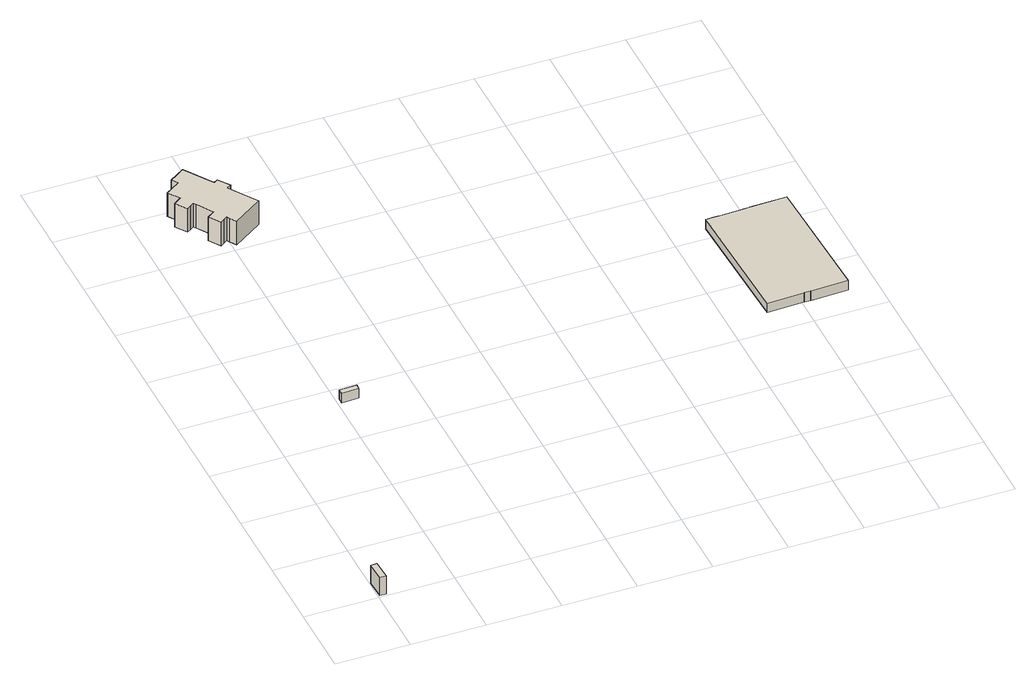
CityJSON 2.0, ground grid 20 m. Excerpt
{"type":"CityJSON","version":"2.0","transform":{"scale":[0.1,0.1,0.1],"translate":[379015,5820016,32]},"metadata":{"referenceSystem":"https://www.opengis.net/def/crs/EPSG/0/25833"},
"CityObjects":{
"building1":{"type":"Building","attributes":{"Gemeindeschluessel":"11000005","BezugspunktDach":"2200","function":"51009_1610","measuredHeight":5.58,"storeysAboveGround":0},"address":[{"country":"Germany","locality":"Berlin"}],"geometry":[{"type":"Solid","lod":"1","boundaries":[[[[0,1,2,3]],[[4,5,6,7]],[[4,7,3,2]],[[5,4,2,1]],[[6,5,1,0]],[[7,6,0,3]]]]}]},
"building2":{"type":"Building","attributes":{"Gemeindeschluessel":"11000005","BezugspunktDach":"2200","function":"31001_2511","measuredHeight":2.86,"storeysAboveGround":1},"address":[{"country":"Germany","locality":"Berlin","thoroughfareNumber":"193 (9)","thoroughfareName":"Havelchaussee"}],"geometry":[{"type":"Solid","lod":"1","boundaries":[[[[8,9,10,11]],[[12,13,14,15]],[[12,15,11,10]],[[13,12,10,9]],[[14,13,9,8]],[[15,14,8,11]]]]}]},
"building3":{"type":"Building","attributes":{"Gemeindeschluessel":"11000005","BezugspunktDach":"2200","function":"31001_1010","measuredHeight":7.35,"storeysAboveGround":2},"address":[{"country":"Germany","locality":"Berlin","thoroughfareNumber":"195","thoroughfareName":"Havelchaussee"}],"geometry":[{"type":"Solid","lod":"1","boundaries":[[[[16,17,18,19,20,21,22,23,24,25,26,27,28,29,30,31,32,33,34,35,36,37]],[[38,39,40,41,42,43,44,45,46,47,48,49,50,51,52,53,54,55,56,57,58,59]],[[38,59,37,36]],[[39,38,36,35]],[[40,39,35,34]],[[41,40,34,33]],[[42,41,33,32]],[[43,42,32,31]],[[44,43,31,30]],[[45,44,30,29]],[[46,45,29,28]],[[47,46,28,27]],[[48,47,27,26]],[[49,48,26,25]],[[50,49,25,24]],[[51,50,24,23]],[[52,51,23,22]],[[53,52,22,21]],[[54,53,21,20]],[[55,54,20,19]],[[56,55,19,18]],[[57,56,18,17]],[[58,57,17,16]],[[59,58,16,37]]]]}]},
"building4":{"type":"Building","attributes":{"Gemeindeschluessel":"11000005","BezugspunktDach":"2200","function":"31001_2140","measuredHeight":2.92,"storeysAboveGround":1},"address":[{"country":"Germany","locality":"Berlin","thoroughfareNumber":"193 (8)","thoroughfareName":"Havelchaussee"}],"geometry":[{"type":"Solid","lod":"1","boundaries":[[[[60,61,62,63,64,65,66,67,68,69,70,71,72,73,74,75]],[[76,77,78,79,80,81,82,83,84,85,86,87,88,89,90,91]],[[76,91,75,74]],[[77,76,74,73]],[[78,77,73,72]],[[79,78,72,71]],[[80,79,71,70]],[[81,80,70,69]],[[82,81,69,68]],[[83,82,68,67]],[[84,83,67,66]],[[85,84,66,65]],[[86,85,65,64]],[[87,86,64,63]],[[88,87,63,62]],[[89,88,62,61]],[[90,89,61,60]],[[91,90,60,75]]]]}]}
},
"vertices":[
[5,7,60],[22,7,60],[20,61,60],[3,60,60],[20,61,4],[22,7,4],[5,7,4],[3,60,4],
[196,708,64],[242,710,64],[242,725,64],[195,724,64],[242,725,35],[242,710,35],[196,708,35],[195,724,35],
[117,1546,85],[96,1532,85],[117,1501,85],[128,1508,85],[138,1515,85],[143,1508,85],[172,1465,85],[151,1451,85],[172,1420,85],[183,1427,85],[193,1434,85],[198,1426,85],[209,1409,85],[290,1463,85],[238,1540,85],[250,1547,85],[228,1578,85],[217,1571,85],[165,1648,85],[124,1620,85],[135,1604,85],[96,1578,85],[135,1604,12],[124,1620,12],[165,1648,12],[217,1571,12],[228,1578,12],[250,1547,12],[238,1540,12],[290,1463,12],[209,1409,12],[198,1426,12],[193,1434,12],[183,1427,12],[172,1420,12],[151,1451,12],[172,1465,12],[143,1508,12],[138,1515,12],[128,1508,12],[117,1501,12],[96,1532,12],[117,1546,12],[96,1578,12],
[1299,654,50],[1398,658,50],[1400,658,50],[1415,658,50],[1417,658,50],[1516,661,50],[1504,1024,50],[1405,1021,50],[1403,1021,50],[1387,1020,50],[1385,1020,50],[1323,1018,50],[1320,1018,50],[1305,1018,50],[1302,1018,50],[1287,1017,50],[1302,1018,21],[1305,1018,21],[1320,1018,21],[1323,1018,21],[1385,1020,21],[1387,1020,21],[1403,1021,21],[1405,1021,21],[1504,1024,21],[1516,661,21],[1417,658,21],[1415,658,21],[1400,658,21],[1398,658,21],[1299,654,21],[1287,1017,21]
]}
